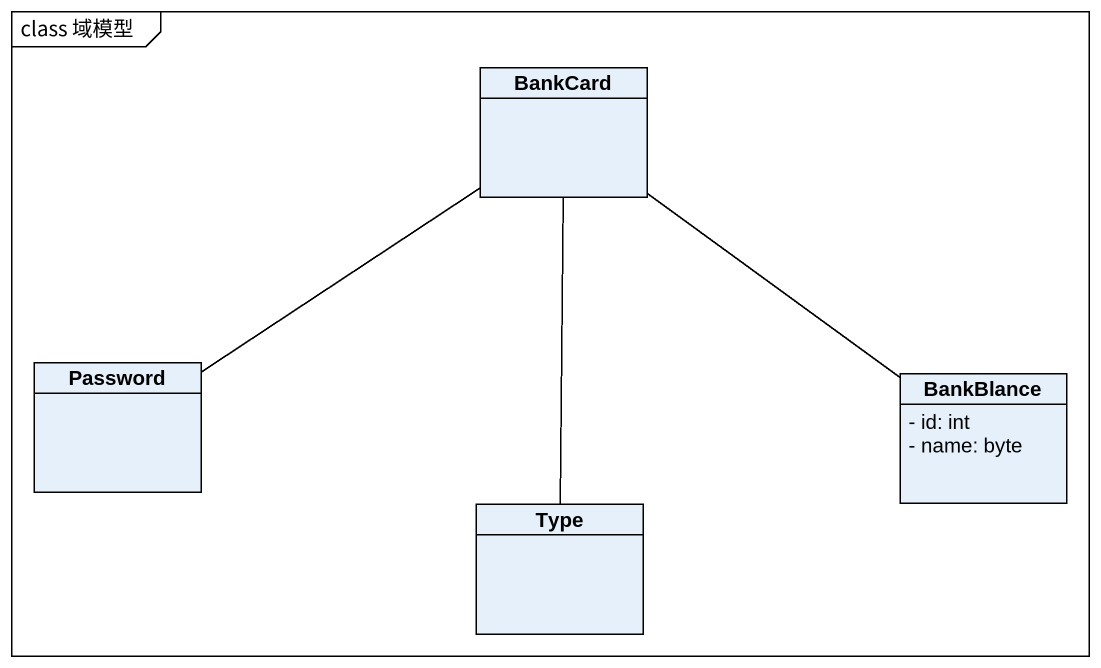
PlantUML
@startuml
mainframe class 域模型
hide circle
hide empty members
skinparam classAttributeIconSize 0
class BankCard
class Password
class BankBlance {
  - id: int
  - name: byte
}
class Type
BankCard -- Password
BankCard -- BankBlance
BankCard -- Type
@enduml
